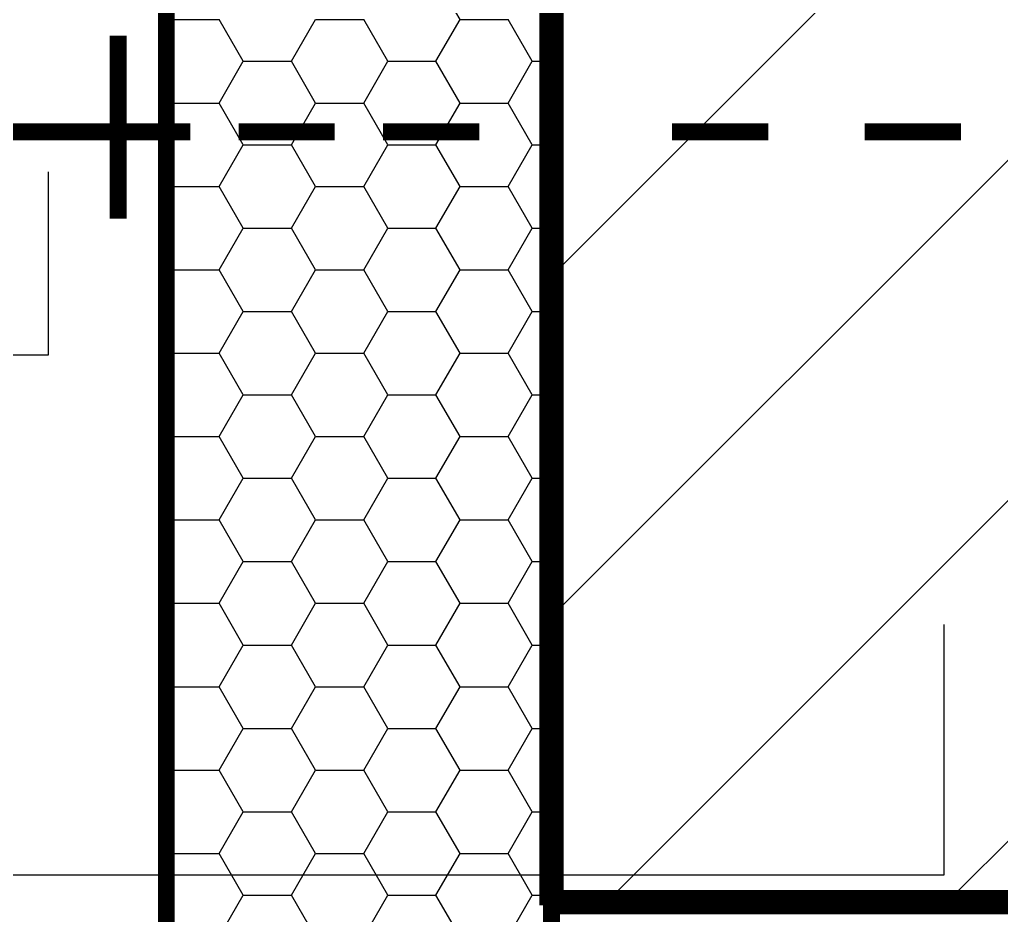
# Model space of a CAD drawing. Extents: x 0 to 21025, y 0 to 14850.
# Drawn here: x 5865 to 6375, y 11659 to 12124 of the extents above; entities that cross this region are included whole.
import ezdxf

# ---------------------------------------------------------------- set-up
doc = ezdxf.new("R2010")
doc.units = 0
doc.header["$LTSCALE"] = 175
doc.layers.get('0').update_dxf_attribs({"linetype": 'CONTINUOUS'})
for name, color, linetype in [('DAEMMUNG', 4, 'CONTINUOUS'), ('DRAHTANKER', 7, 'CONTINUOUS'), ('LEGENDE-35', 7, 'CONTINUOUS'), ('MAUERWERK', 6, 'CONTINUOUS'), ('SCHRAFFUR', 2, 'CONTINUOUS')]:
    doc.layers.add(name, color=color, linetype=linetype)

# ---------------------------------------------------------------- blocks, each defined once
blk = doc.blocks.new('*X6')
at = {"color": 0}
for p, q in [((5710, 11013.300859), (6426.699141, 11730)), ((5710, 11190.077554), (6249.922446, 11730)), ((5738.475836, 10865), (6603.475836, 11730)), ((5915.252532, 10865), (6630, 11579.747468))]:
    blk.add_line(p, q, dxfattribs=at)
blk = doc.blocks.new('*X7')
at = {"color": 0}
for p, q in [((5662.49996, 11323.282131), (5649.99996, 11344.932766)), ((5510, 11318.95202), (5512.500003, 11323.282153)), ((5512.5, 11323.282105), (5537.5, 11323.282105)), ((5549.99996, 11301.631497), (5537.49996, 11323.282132)), ((5575.000003, 11301.631518), (5587.500003, 11323.282153)), ((5587.5, 11323.282105), (5612.5, 11323.282105)), ((5624.99996, 11301.631496), (5612.49996, 11323.282131)), ((5650.000003, 11301.631518), (5662.500003, 11323.282153)), ((5662.5, 11323.282105), (5687.5, 11323.282105)), ((5699.99996, 11301.631496), (5687.49996, 11323.282131)), ((5537.500003, 11279.980882), (5550.000003, 11301.631518)), ((5550, 11301.63147), (5575, 11301.63147)), ((5587.49996, 11279.980861), (5574.99996, 11301.631496)), ((5612.500003, 11279.980883), (5625.000003, 11301.631518)), ((5625, 11301.63147), (5650, 11301.63147)), ((5662.49996, 11279.980861), (5649.99996, 11301.631496)), ((5687.500003, 11279.980883), (5700.000003, 11301.631518)), ((5700, 11301.63147), (5710, 11301.63147)), ((5512.499961, 11279.980862), (5510, 11284.31092)), ((5510, 11275.65075), (5512.500003, 11279.980882)), ((5512.5, 11279.980835), (5537.5, 11279.980835)), ((5549.999961, 11258.330226), (5537.499961, 11279.980861)), ((5575.000003, 11258.330247), (5587.500003, 11279.980883)), ((5587.5, 11279.980835), (5612.5, 11279.980835)), ((5624.99996, 11258.330226), (5612.49996, 11279.980861)), ((5650.000003, 11258.330248), (5662.500003, 11279.980883)), ((5662.5, 11279.980835), (5687.5, 11279.980835)), ((5699.99996, 11258.330226), (5687.49996, 11279.980861)), ((5537.500003, 11236.679612), (5550.000003, 11258.330247)), ((5550, 11258.3302), (5575, 11258.3302)), ((5587.49996, 11236.679591), (5574.99996, 11258.330226)), ((5612.500003, 11236.679612), (5625.000003, 11258.330248)), ((5625, 11258.3302), (5650, 11258.3302)), ((5662.49996, 11236.679591), (5649.99996, 11258.330226)), ((5687.500003, 11236.679613), (5700.000003, 11258.330248)), ((5700, 11258.3302), (5710, 11258.3302)), ((5512.499961, 11236.679591), (5510, 11241.00965)), ((5510, 11232.34948), (5512.500003, 11236.679612)), ((5512.5, 11236.679565), (5537.5, 11236.679565)), ((5549.999961, 11215.028956), (5537.499961, 11236.679591)), ((5575.000003, 11215.028977), (5587.500003, 11236.679612)), ((5587.5, 11236.679565), (5612.5, 11236.679565)), ((5624.99996, 11215.028956), (5612.49996, 11236.679591)), ((5650.000003, 11215.028977), (5662.500003, 11236.679613)), ((5662.5, 11236.679565), (5687.5, 11236.679565)), ((5699.99996, 11215.028956), (5687.49996, 11236.679591)), ((5537.500003, 11193.378342), (5550.000003, 11215.028977)), ((5550, 11215.02893), (5575, 11215.02893)), ((5587.499961, 11193.378321), (5574.999961, 11215.028956)), ((5612.500003, 11193.378342), (5625.000003, 11215.028977)), ((5625, 11215.02893), (5650, 11215.02893)), ((5662.49996, 11193.378321), (5649.99996, 11215.028956)), ((5687.500003, 11193.378342), (5700.000003, 11215.028978)), ((5700, 11215.02893), (5710, 11215.02893)), ((5512.499961, 11193.378321), (5510, 11197.70838)), ((5510, 11189.04821), (5512.500003, 11193.378342)), ((5512.5, 11193.378295), (5537.5, 11193.378295)), ((5549.999961, 11171.727686), (5537.499961, 11193.378321)), ((5575.000003, 11171.727707), (5587.500003, 11193.378342)), ((5587.5, 11193.378295), (5612.5, 11193.378295)), ((5624.99996, 11171.727686), (5612.49996, 11193.378321)), ((5650.000003, 11171.727707), (5662.500003, 11193.378342)), ((5662.5, 11193.378295), (5687.5, 11193.378295)), ((5699.99996, 11171.727686), (5687.49996, 11193.378321)), ((5537.500003, 11150.077072), (5550.000003, 11171.727707)), ((5550, 11171.72766), (5575, 11171.72766)), ((5587.499961, 11150.077051), (5574.999961, 11171.727686)), ((5612.500003, 11150.077072), (5625.000003, 11171.727707)), ((5625, 11171.72766), (5650, 11171.72766)), ((5662.49996, 11150.077051), (5649.99996, 11171.727686)), ((5687.500002, 11150.077072), (5700.000002, 11171.727707)), ((5700, 11171.72766), (5710, 11171.72766)), ((5512.499961, 11150.077051), (5510, 11154.40711)), ((5510, 11145.74694), (5512.500003, 11150.077072)), ((5512.5, 11150.077025), (5537.5, 11150.077025)), ((5549.999961, 11128.426416), (5537.499961, 11150.077051)), ((5575.000003, 11128.426437), (5587.500003, 11150.077072)), ((5587.5, 11150.077025), (5612.5, 11150.077025)), ((5624.999961, 11128.426416), (5612.499961, 11150.077051)), ((5650.000003, 11128.426437), (5662.500003, 11150.077072)), ((5662.5, 11150.077025), (5687.5, 11150.077025)), ((5699.99996, 11128.426416), (5687.49996, 11150.077051)), ((5537.500003, 11106.775802), (5550.000003, 11128.426437)), ((5550, 11128.42639), (5575, 11128.42639)), ((5587.499961, 11106.775781), (5574.999961, 11128.426416)), ((5612.500003, 11106.775802), (5625.000003, 11128.426437)), ((5625, 11128.42639), (5650, 11128.42639)), ((5662.49996, 11106.775781), (5649.99996, 11128.426416)), ((5687.500002, 11106.775802), (5700.000002, 11128.426437)), ((5700, 11128.42639), (5710, 11128.42639)), ((5512.499961, 11106.775781), (5510, 11111.10584)), ((5510, 11102.44567), (5512.500003, 11106.775802)), ((5512.5, 11106.775755), (5537.5, 11106.775755)), ((5549.999961, 11085.125146), (5537.499961, 11106.775781)), ((5575.000003, 11085.125167), (5587.500003, 11106.775802)), ((5587.5, 11106.775755), (5612.5, 11106.775755)), ((5624.999961, 11085.125146), (5612.499961, 11106.775781)), ((5650.000002, 11085.125167), (5662.500002, 11106.775802)), ((5662.5, 11106.775755), (5687.5, 11106.775755)), ((5699.99996, 11085.125146), (5687.49996, 11106.775781)), ((5537.500003, 11063.474532), (5550.000003, 11085.125167)), ((5550, 11085.12512), (5575, 11085.12512)), ((5587.499961, 11063.474511), (5574.999961, 11085.125146)), ((5612.500003, 11063.474532), (5625.000003, 11085.125167)), ((5625, 11085.12512), (5650, 11085.12512)), ((5662.499961, 11063.474511), (5649.999961, 11085.125146)), ((5687.500002, 11063.474532), (5700.000002, 11085.125167)), ((5700, 11085.12512), (5710, 11085.12512)), ((5512.499961, 11063.474511), (5510, 11067.80457)), ((5510, 11059.1444), (5512.500003, 11063.474532)), ((5512.5, 11063.474485), (5537.5, 11063.474485)), ((5549.999961, 11041.823876), (5537.499961, 11063.474511)), ((5575.000003, 11041.823897), (5587.500003, 11063.474532)), ((5587.5, 11063.474485), (5612.5, 11063.474485)), ((5624.999961, 11041.823876), (5612.499961, 11063.474511)), ((5650.000002, 11041.823897), (5662.500002, 11063.474532)), ((5662.5, 11063.474485), (5687.5, 11063.474485)), ((5699.99996, 11041.823875), (5687.49996, 11063.47451)), ((5537.500003, 11020.173262), (5550.000003, 11041.823897)), ((5550, 11041.82385), (5575, 11041.82385)), ((5587.499961, 11020.173241), (5574.999961, 11041.823876)), ((5612.500002, 11020.173262), (5625.000002, 11041.823897)), ((5625, 11041.82385), (5650, 11041.82385)), ((5662.499961, 11020.17324), (5649.999961, 11041.823875)), ((5687.500002, 11020.173262), (5700.000002, 11041.823897)), ((5700, 11041.82385), (5710, 11041.82385)), ((5512.499961, 11020.173241), (5510, 11024.5033)), ((5510, 11015.84313), (5512.500003, 11020.173262)), ((5512.5, 11020.173215), (5537.5, 11020.173215)), ((5549.999961, 10998.522606), (5537.499961, 11020.173241)), ((5575.000003, 10998.522627), (5587.500003, 11020.173262)), ((5587.5, 11020.173215), (5612.5, 11020.173215)), ((5624.999961, 10998.522605), (5612.499961, 11020.17324)), ((5650.000002, 10998.522627), (5662.500002, 11020.173262)), ((5662.5, 11020.173215), (5687.5, 11020.173215)), ((5699.999961, 10998.522605), (5687.499961, 11020.17324)), ((5537.500003, 10976.871991), (5550.000003, 10998.522627)), ((5550, 10998.52258), (5575, 10998.52258)), ((5587.499961, 10976.87197), (5574.999961, 10998.522605)), ((5612.500002, 10976.871992), (5625.000002, 10998.522627)), ((5625, 10998.52258), (5650, 10998.52258)), ((5662.499961, 10976.87197), (5649.999961, 10998.522605)), ((5687.500002, 10976.871992), (5700.000002, 10998.522627)), ((5700, 10998.52258), (5710, 10998.52258)), ((5512.499961, 10976.871971), (5510, 10981.20203)), ((5510, 10972.54186), (5512.500003, 10976.871991)), ((5512.5, 10976.871945), (5537.5, 10976.871945)), ((5549.999961, 10955.221335), (5537.499961, 10976.87197)), ((5575.000002, 10955.221356), (5587.500002, 10976.871992)), ((5587.5, 10976.871945), (5612.5, 10976.871945)), ((5624.999961, 10955.221335), (5612.499961, 10976.87197)), ((5650.000002, 10955.221357), (5662.500002, 10976.871992)), ((5662.5, 10976.871945), (5687.5, 10976.871945)), ((5699.999961, 10955.221335), (5687.499961, 10976.87197)), ((5537.500003, 10933.570721), (5550.000003, 10955.221356)), ((5550, 10955.22131), (5575, 10955.22131)), ((5587.499961, 10933.5707), (5574.999961, 10955.221335)), ((5612.500002, 10933.570721), (5625.000002, 10955.221357)), ((5625, 10955.22131), (5650, 10955.22131)), ((5662.499961, 10933.5707), (5649.999961, 10955.221335)), ((5687.500002, 10933.570722), (5700.000002, 10955.221357)), ((5700, 10955.22131), (5710, 10955.22131)), ((5512.499961, 10933.5707), (5510, 10937.90076)), ((5510, 10929.24059), (5512.500003, 10933.570721)), ((5512.5, 10933.570675), (5537.5, 10933.570675)), ((5549.999961, 10911.920065), (5537.499961, 10933.5707)), ((5575.000002, 10911.920086), (5587.500002, 10933.570721)), ((5587.5, 10933.570675), (5612.5, 10933.570675)), ((5624.999961, 10911.920065), (5612.499961, 10933.5707)), ((5650.000002, 10911.920086), (5662.500002, 10933.570722)), ((5662.5, 10933.570675), (5687.5, 10933.570675)), ((5699.999961, 10911.920065), (5687.499961, 10933.5707)), ((5537.500002, 10890.269451), (5550.000002, 10911.920086)), ((5550, 10911.92004), (5575, 10911.92004)), ((5587.499961, 10890.26943), (5574.999961, 10911.920065)), ((5612.500002, 10890.269451), (5625.000002, 10911.920086)), ((5625, 10911.92004), (5650, 10911.92004)), ((5662.499961, 10890.26943), (5649.999961, 10911.920065)), ((5687.500002, 10890.269451), (5700.000002, 10911.920087)), ((5700, 10911.92004), (5710, 10911.92004)), ((5512.499961, 10890.26943), (5510, 10894.59949)), ((5510, 10885.93932), (5512.500003, 10890.269451)), ((5512.5, 10890.269405), (5537.5, 10890.269405)), ((5549.999961, 10868.618795), (5537.499961, 10890.26943)), ((5575.000002, 10868.618816), (5587.500002, 10890.269451)), ((5587.5, 10890.269405), (5612.5, 10890.269405)), ((5624.999961, 10868.618795), (5612.499961, 10890.26943)), ((5650.000002, 10868.618816), (5662.500002, 10890.269451)), ((5662.5, 10890.269405), (5687.5, 10890.269405)), ((5699.999961, 10868.618795), (5687.499961, 10890.26943)), ((5537.500002, 10846.968181), (5550.000002, 10868.618816)), ((5550, 10868.61877), (5575, 10868.61877)), ((5587.499961, 10846.96816), (5574.999961, 10868.618795)), ((5612.500002, 10846.968181), (5625.000002, 10868.618816)), ((5625, 10868.61877), (5650, 10868.61877)), ((5662.499961, 10846.96816), (5649.999961, 10868.618795)), ((5687.500002, 10846.968181), (5700.000002, 10868.618816)), ((5700, 10868.61877), (5710, 10868.61877))]:
    blk.add_line(p, q, dxfattribs=at)

msp = doc.modelspace()

# ---------------------------------------------------------------- linework, layer by layer
at = {"layer": 'DAEMMUNG', "const_width": 8.75}
msp.add_lwpolyline([(5941.15625, 12530.782507), (5941.15625, 11278.282507), (6141.15625, 11278.282507), (6141.15625, 12530.782507)], dxfattribs=at)
at = {"layer": 'DRAHTANKER', "const_width": 8.75}
for points in [[(5916.15625, 12115.782507), (5916.15625, 12020.782507)], [(5778.65625, 12065.782507), (5953.65625, 12065.782507)], [(5978.65625, 12065.782507), (6028.65625, 12065.782507)], [(6053.65625, 12065.782507), (6103.65625, 12065.782507)], [(6203.65625, 12065.782507), (6253.65625, 12065.782507)], [(6303.65625, 12065.782507), (6353.65625, 12065.782507)]]:
    msp.add_lwpolyline(points, dxfattribs=at)
at = {"layer": 'LEGENDE-35'}
for points in [[(3625, 11950), (5880, 11950), (5880, 12045)], [(3625, 11680), (6345, 11680), (6345, 11810)]]:
    msp.add_lwpolyline(points, dxfattribs=at)
at = {"layer": 'MAUERWERK', "const_width": 12.5}
for points in [[(6141.15625, 12530.782507), (6141.15625, 11664.071973)], [(6141.15625, 11665.782507), (7061.15625, 11665.782507), (7061.15625, 12530.782507)]]:
    msp.add_lwpolyline(points, dxfattribs=at)

# ---------------------------------------------------------------- block references
at = {"layer": 'SCHRAFFUR'}
for name in ['*X7', '*X6']:
    msp.add_blockref(name, (431.15625, 800.782507), dxfattribs=at)

doc.saveas('drawing.dxf')
